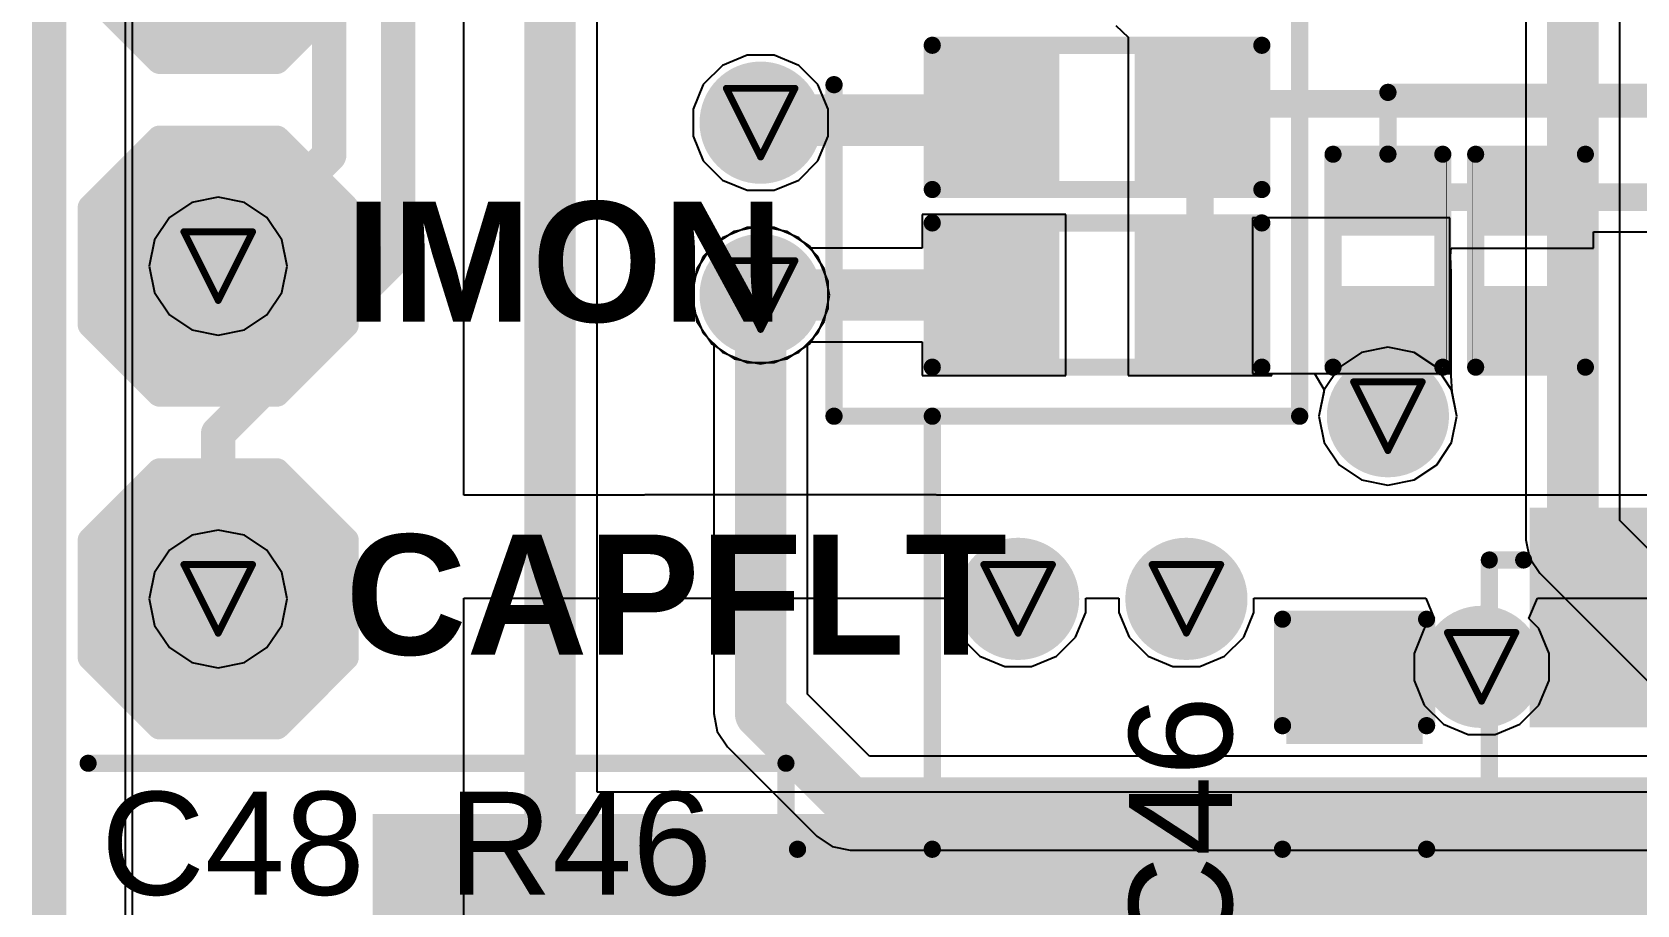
# Model space of a CAD drawing. Header units: inches. Extents: x 0 to 423, y -3 to 110.
# Drawn here: x -0.11 to 11.77, y 66.11 to 72.56 of the extents above; entities that cross this region are included whole.
import ezdxf

# ---------------------------------------------------------------- set-up
doc = ezdxf.new("R2010")
doc.units = ezdxf.units.IN
for name, color, linetype in [('Board Outline', 56, 'Continuous'), ('Bottom Layer', 5, 'Continuous'), ('Bottom Solder', 6, 'Continuous'), ('Drill Drawing', 1, 'Continuous'), ('Mechanical 1', 6, 'Continuous'), ('Mid Layer', 16, 'Continuous'), ('Mid Layer 2', 76, 'Continuous'), ('Top Layer', 1, 'Continuous'), ('Top Overlay', 2, 'Continuous'), ('Top Paste', 8, 'Continuous'), ('Top Solder', 216, 'Continuous'), ('Via Holes', 16, 'Continuous')]:
    doc.layers.add(name, color=color, linetype=linetype)
doc.styles.add('Arial', font='', dxfattribs={"height": 0.2})
doc.styles.add('Arial_Bold', font='', dxfattribs={"height": 0.2})
doc.styles.get('Arial').set_extended_font_data('Arial')
doc.styles.get('Arial_Bold').set_extended_font_data('Arial', bold=True)

# ---------------------------------------------------------------- blocks, each defined once
blk = doc.blocks.new('C____A_5')
at = {"layer": 'Top Layer'}
for points in [[(-1.91, 0.565), (-0.49, 0.565), (-0.49, -0.565), (-1.91, -0.565)], [(0.49, 0.565), (1.91, 0.565), (1.91, -0.565), (0.49, -0.565)]]:
    blk.add_hatch(color=1, dxfattribs=at).paths.add_polyline_path(points)
at = {"layer": 'Top Paste'}
for points in [[(-1.91, 0.565), (-0.49, 0.565), (-0.49, -0.565), (-1.91, -0.565)], [(0.49, 0.565), (1.91, 0.565), (1.91, -0.565), (0.49, -0.565)]]:
    blk.add_hatch(color=8, dxfattribs=at).paths.add_polyline_path(points)
at = {"layer": 'Top Solder'}
for points in [[(-2.012, 0.667), (-0.388, 0.667), (-0.388, -0.667), (-2.012, -0.667)], [(0.388, 0.667), (2.012, 0.667), (2.012, -0.667), (0.388, -0.667)]]:
    blk.add_hatch(color=216, dxfattribs=at).paths.add_polyline_path(points)
at = {"layer": 'Top Overlay'}
for points, const_width in [([(-1.626, 0.965), (1.626, 0.965)], 0.127), ([(-1.626, 0.965), (-1.626, 0.762)], 0.127), ([(1.626, 0.965), (1.626, 0.711)], 0.127), ([(-2.419, 0.325), (-2.419, -0.275)], 0.2), ([(-2.719, 0.025), (-2.119, 0.025)], 0.2), ([(-1.626, -0.762), (-1.626, -0.965)], 0.127), ([(1.626, -0.711), (1.626, -0.965)], 0.127), ([(-1.626, -0.965), (1.626, -0.965)], 0.127)]:
    blk.add_lwpolyline(points, dxfattribs=dict(at, const_width=const_width))
for points, const_width in [([(-1.657, 0.965, 1), (-1.594, 0.965, 1)], 0.0635), ([(-1.657, 0.965, 1), (-1.594, 0.965, 1)], 0.0635), ([(1.594, 0.965, 1), (1.657, 0.965, 1)], 0.0635), ([(1.594, 0.965, 1), (1.657, 0.965, 1)], 0.0635), ([(-1.657, 0.762, 1), (-1.594, 0.762, 1)], 0.0635), ([(1.594, 0.711, 1), (1.657, 0.711, 1)], 0.0635), ([(-2.469, 0.325, 1), (-2.369, 0.325, 1)], 0.1), ([(-2.769, 0.025, 1), (-2.669, 0.025, 1)], 0.1), ([(-2.169, 0.025, 1), (-2.069, 0.025, 1)], 0.1), ([(-2.469, -0.275, 1), (-2.369, -0.275, 1)], 0.1), ([(-1.657, -0.762, 1), (-1.594, -0.762, 1)], 0.0635), ([(1.594, -0.711, 1), (1.657, -0.711, 1)], 0.0635), ([(-1.657, -0.965, 1), (-1.594, -0.965, 1)], 0.0635), ([(-1.657, -0.965, 1), (-1.594, -0.965, 1)], 0.0635), ([(1.594, -0.965, 1), (1.657, -0.965, 1)], 0.0635), ([(1.594, -0.965, 1), (1.657, -0.965, 1)], 0.0635)]:
    blk.add_lwpolyline(points, format="xyb", close=True, dxfattribs=dict(at, const_width=const_width))
blk = doc.blocks.new('C___0603_6')
at = {"layer": 'Top Layer'}
for points in [[(-0.381, 0.445), (-0.381, -0.445), (-1.143, -0.445), (-1.143, 0.445)], [(1.143, 0.445), (1.143, -0.445), (0.381, -0.445), (0.381, 0.445)]]:
    blk.add_hatch(color=1, dxfattribs=at).paths.add_polyline_path(points)
at = {"layer": 'Top Paste'}
for points in [[(-0.381, 0.445), (-0.381, -0.445), (-1.143, -0.445), (-1.143, 0.445)], [(1.143, 0.445), (1.143, -0.445), (0.381, -0.445), (0.381, 0.445)]]:
    blk.add_hatch(color=8, dxfattribs=at).paths.add_polyline_path(points)
at = {"layer": 'Top Solder'}
for points in [[(-0.321, 0.504), (-0.321, -0.504), (-1.203, -0.504), (-1.203, 0.504)], [(1.203, 0.504), (1.203, -0.504), (0.321, -0.504), (0.321, 0.504)]]:
    blk.add_hatch(color=216, dxfattribs=at).paths.add_polyline_path(points)
at = {"layer": 'Top Overlay', "const_width": 0.127}
for points in [[(-1.245, -0.533), (-1.245, 0.533)], [(-0.457, 0.533), (-1.245, 0.533)], [(1.245, 0.533), (0.457, 0.533)], [(1.245, -0.533), (1.245, 0.533)], [(-0.457, -0.533), (-1.245, -0.533)], [(1.245, -0.533), (0.457, -0.533)]]:
    blk.add_lwpolyline(points, dxfattribs=at)
at = {"layer": 'Top Overlay', "const_width": 0.0635}
for points in [[(-1.276, 0.533, 1), (-1.213, 0.533, 1)], [(-1.276, 0.533, 1), (-1.213, 0.533, 1)], [(-0.489, 0.533, 1), (-0.425, 0.533, 1)], [(0.425, 0.533, 1), (0.489, 0.533, 1)], [(1.213, 0.533, 1), (1.276, 0.533, 1)], [(1.213, 0.533, 1), (1.276, 0.533, 1)], [(-1.276, -0.533, 1), (-1.213, -0.533, 1)], [(-1.276, -0.533, 1), (-1.213, -0.533, 1)], [(-0.489, -0.533, 1), (-0.425, -0.533, 1)], [(0.425, -0.533, 1), (0.489, -0.533, 1)], [(1.213, -0.533, 1), (1.276, -0.533, 1)], [(1.213, -0.533, 1), (1.276, -0.533, 1)]]:
    blk.add_lwpolyline(points, format="xyb", close=True, dxfattribs=at)
blk = doc.blocks.new('R___0603_17')
at = {"layer": 'Top Layer'}
for points in [[(-0.381, 0.4445), (-0.381, -0.4445), (-1.143, -0.4445), (-1.143, 0.4445)], [(1.143, 0.4445), (1.143, -0.4445), (0.381, -0.4445), (0.381, 0.4445)]]:
    blk.add_hatch(color=1, dxfattribs=at).paths.add_polyline_path(points)
at = {"layer": 'Top Paste'}
for points in [[(-0.381, 0.4445), (-0.381, -0.4445), (-1.143, -0.4445), (-1.143, 0.4445)], [(1.143, 0.4445), (1.143, -0.4445), (0.381, -0.4445), (0.381, 0.4445)]]:
    blk.add_hatch(color=8, dxfattribs=at).paths.add_polyline_path(points)
at = {"layer": 'Top Solder'}
for points in [[(-0.2794, 0.5461), (-0.2794, -0.5461), (-1.2446, -0.5461), (-1.2446, 0.5461)], [(1.2446, 0.5461), (1.2446, -0.5461), (0.2794, -0.5461), (0.2794, 0.5461)]]:
    blk.add_hatch(color=216, dxfattribs=at).paths.add_polyline_path(points)
at = {"layer": 'Top Overlay', "const_width": 0.127}
for points in [[(-1.2192, 0.5334), (-1.2192, -0.5334)], [(1.2192, 0.5334), (-1.2192, 0.5334)], [(1.2192, 0.5334), (1.2192, -0.5334)], [(1.2192, -0.5334), (-1.2192, -0.5334)]]:
    blk.add_lwpolyline(points, dxfattribs=at)
at = {"layer": 'Top Overlay', "const_width": 0.0635}
for points in [[(-1.25095, 0.5334, 1), (-1.18745, 0.5334, 1)], [(-1.25095, 0.5334, 1), (-1.18745, 0.5334, 1)], [(1.18745, 0.5334, 1), (1.25095, 0.5334, 1)], [(1.18745, 0.5334, 1), (1.25095, 0.5334, 1)], [(-1.25095, -0.5334, 1), (-1.18745, -0.5334, 1)], [(-1.25095, -0.5334, 1), (-1.18745, -0.5334, 1)], [(1.18745, -0.5334, 1), (1.25095, -0.5334, 1)], [(1.18745, -0.5334, 1), (1.25095, -0.5334, 1)]]:
    blk.add_lwpolyline(points, format="xyb", close=True, dxfattribs=at)
blk = doc.blocks.new('T__________20')
at = {"layer": 'Top Layer'}
blk.add_hatch(color=1, dxfattribs=at).paths.add_polyline_path([(0.381, 0.762), (-0.381, 0.762), (-0.762, 0.381), (-0.762, -0.381), (-0.381, -0.762), (0.381, -0.762), (0.762, -0.381), (0.762, 0.381)])
at = {"layer": 'Top Paste'}
blk.add_hatch(color=8, dxfattribs=at).paths.add_polyline_path([(0.381, 0.762), (-0.381, 0.762), (-0.762, 0.381), (-0.762, -0.381), (-0.381, -0.762), (0.381, -0.762), (0.762, -0.381), (0.762, 0.381)])
at = {"layer": 'Top Solder'}
blk.add_hatch(color=216, dxfattribs=at).paths.add_polyline_path([(0.432, 0.864), (-0.432, 0.864), (-0.864, 0.432), (-0.864, -0.432), (-0.432, -0.864), (0.432, -0.864), (0.864, -0.432), (0.864, 0.432)])
at = {"layer": 'Top Overlay', "const_width": 0.2}
for points in [[(-0.94, 0.432), (-0.432, 0.94)], [(-0.432, 0.94), (0.432, 0.94)], [(0.432, 0.94), (0.94, 0.432)], [(-0.94, -0.432), (-0.94, 0.432)], [(0.94, -0.432), (0.94, 0.432)], [(-0.94, -0.432), (-0.432, -0.94)], [(0.432, -0.94), (0.94, -0.432)], [(-0.432, -0.94), (0.432, -0.94)]]:
    blk.add_lwpolyline(points, dxfattribs=at)
at = {"layer": 'Top Overlay', "const_width": 0.1}
for points in [[(-0.482, 0.94, 1), (-0.382, 0.94, 1)], [(-0.482, 0.94, 1), (-0.382, 0.94, 1)], [(0.382, 0.94, 1), (0.482, 0.94, 1)], [(0.382, 0.94, 1), (0.482, 0.94, 1)], [(-0.99, 0.432, 1), (-0.89, 0.432, 1)], [(-0.99, 0.432, 1), (-0.89, 0.432, 1)], [(0.89, 0.432, 1), (0.99, 0.432, 1)], [(0.89, 0.432, 1), (0.99, 0.432, 1)], [(-0.99, -0.432, 1), (-0.89, -0.432, 1)], [(-0.99, -0.432, 1), (-0.89, -0.432, 1)], [(0.89, -0.432, 1), (0.99, -0.432, 1)], [(0.89, -0.432, 1), (0.99, -0.432, 1)], [(-0.482, -0.94, 1), (-0.382, -0.94, 1)], [(-0.482, -0.94, 1), (-0.382, -0.94, 1)], [(0.382, -0.94, 1), (0.482, -0.94, 1)], [(0.382, -0.94, 1), (0.482, -0.94, 1)]]:
    blk.add_lwpolyline(points, format="xyb", close=True, dxfattribs=at)
blk = doc.blocks.new('T__________21')
at = {"layer": 'Top Layer'}
blk.add_hatch(color=1, dxfattribs=at).paths.add_polyline_path([(0.381, 0.762), (-0.381, 0.762), (-0.762, 0.381), (-0.762, -0.381), (-0.381, -0.762), (0.381, -0.762), (0.762, -0.381), (0.762, 0.381)])
at = {"layer": 'Top Paste'}
blk.add_hatch(color=8, dxfattribs=at).paths.add_polyline_path([(0.381, 0.762), (-0.381, 0.762), (-0.762, 0.381), (-0.762, -0.381), (-0.381, -0.762), (0.381, -0.762), (0.762, -0.381), (0.762, 0.381)])
at = {"layer": 'Top Solder'}
blk.add_hatch(color=216, dxfattribs=at).paths.add_polyline_path([(0.432, 0.864), (-0.432, 0.864), (-0.864, 0.432), (-0.864, -0.432), (-0.432, -0.864), (0.432, -0.864), (0.864, -0.432), (0.864, 0.432)])
at = {"layer": 'Top Overlay', "const_width": 0.2}
for points in [[(-0.94, 0.432), (-0.432, 0.94)], [(-0.432, 0.94), (0.432, 0.94)], [(0.432, 0.94), (0.94, 0.432)], [(-0.94, -0.432), (-0.94, 0.432)], [(0.94, -0.432), (0.94, 0.432)], [(-0.94, -0.432), (-0.432, -0.94)], [(0.432, -0.94), (0.94, -0.432)], [(-0.432, -0.94), (0.432, -0.94)]]:
    blk.add_lwpolyline(points, dxfattribs=at)
at = {"layer": 'Top Overlay', "const_width": 0.1}
for points in [[(-0.482, 0.94, 1), (-0.382, 0.94, 1)], [(-0.482, 0.94, 1), (-0.382, 0.94, 1)], [(0.382, 0.94, 1), (0.482, 0.94, 1)], [(0.382, 0.94, 1), (0.482, 0.94, 1)], [(-0.99, 0.432, 1), (-0.89, 0.432, 1)], [(-0.99, 0.432, 1), (-0.89, 0.432, 1)], [(0.89, 0.432, 1), (0.99, 0.432, 1)], [(0.89, 0.432, 1), (0.99, 0.432, 1)], [(-0.99, -0.432, 1), (-0.89, -0.432, 1)], [(-0.99, -0.432, 1), (-0.89, -0.432, 1)], [(0.89, -0.432, 1), (0.99, -0.432, 1)], [(0.89, -0.432, 1), (0.99, -0.432, 1)], [(-0.482, -0.94, 1), (-0.382, -0.94, 1)], [(-0.482, -0.94, 1), (-0.382, -0.94, 1)], [(0.382, -0.94, 1), (0.482, -0.94, 1)], [(0.382, -0.94, 1), (0.482, -0.94, 1)]]:
    blk.add_lwpolyline(points, format="xyb", close=True, dxfattribs=at)
blk = doc.blocks.new('T__________23')
at = {"layer": 'Top Layer'}
blk.add_hatch(color=1, dxfattribs=at).paths.add_polyline_path([(0.381, 0.762), (-0.381, 0.762), (-0.762, 0.381), (-0.762, -0.381), (-0.381, -0.762), (0.381, -0.762), (0.762, -0.381), (0.762, 0.381)])
at = {"layer": 'Top Paste'}
blk.add_hatch(color=8, dxfattribs=at).paths.add_polyline_path([(0.381, 0.762), (-0.381, 0.762), (-0.762, 0.381), (-0.762, -0.381), (-0.381, -0.762), (0.381, -0.762), (0.762, -0.381), (0.762, 0.381)])
at = {"layer": 'Top Solder'}
blk.add_hatch(color=216, dxfattribs=at).paths.add_polyline_path([(0.432, 0.864), (-0.432, 0.864), (-0.864, 0.432), (-0.864, -0.432), (-0.432, -0.864), (0.432, -0.864), (0.864, -0.432), (0.864, 0.432)])
at = {"layer": 'Top Overlay', "const_width": 0.2}
for points in [[(-0.432, 0.94), (-0.94, 0.432)], [(-0.432, 0.94), (0.432, 0.94)], [(0.432, 0.94), (0.94, 0.432)], [(-0.94, 0.432), (-0.94, -0.432)], [(0.94, 0.432), (0.94, -0.432)], [(-0.94, -0.432), (-0.432, -0.94)], [(0.94, -0.432), (0.432, -0.94)], [(-0.432, -0.94), (0.432, -0.94)]]:
    blk.add_lwpolyline(points, dxfattribs=at)
at = {"layer": 'Top Overlay', "const_width": 0.1}
for points in [[(-0.482, 0.94, 1), (-0.382, 0.94, 1)], [(-0.482, 0.94, 1), (-0.382, 0.94, 1)], [(0.382, 0.94, 1), (0.482, 0.94, 1)], [(0.382, 0.94, 1), (0.482, 0.94, 1)], [(-0.99, 0.432, 1), (-0.89, 0.432, 1)], [(-0.99, 0.432, 1), (-0.89, 0.432, 1)], [(0.89, 0.432, 1), (0.99, 0.432, 1)], [(0.89, 0.432, 1), (0.99, 0.432, 1)], [(-0.99, -0.432, 1), (-0.89, -0.432, 1)], [(-0.99, -0.432, 1), (-0.89, -0.432, 1)], [(0.89, -0.432, 1), (0.99, -0.432, 1)], [(0.89, -0.432, 1), (0.99, -0.432, 1)], [(-0.482, -0.94, 1), (-0.382, -0.94, 1)], [(-0.482, -0.94, 1), (-0.382, -0.94, 1)], [(0.382, -0.94, 1), (0.482, -0.94, 1)], [(0.382, -0.94, 1), (0.482, -0.94, 1)]]:
    blk.add_lwpolyline(points, format="xyb", close=True, dxfattribs=at)
blk = doc.blocks.new('R___0402_25')
at = {"layer": 'Top Layer'}
for points in [[(-0.699, -0.318), (-0.699, 0.317), (-0.241, 0.317), (-0.241, -0.318)], [(0.241, -0.318), (0.241, 0.317), (0.699, 0.317), (0.699, -0.318)]]:
    blk.add_hatch(color=1, dxfattribs=at).paths.add_polyline_path(points)
at = {"layer": 'Top Paste'}
for points in [[(-0.699, -0.318), (-0.699, 0.317), (-0.241, 0.317), (-0.241, -0.318)], [(0.241, -0.318), (0.241, 0.317), (0.699, 0.317), (0.699, -0.318)]]:
    blk.add_hatch(color=8, dxfattribs=at).paths.add_polyline_path(points)
at = {"layer": 'Top Solder'}
for points in [[(-0.754, -0.373), (-0.754, 0.373), (-0.186, 0.373), (-0.186, -0.373)], [(0.186, -0.373), (0.186, 0.373), (0.754, 0.373), (0.754, -0.373)]]:
    blk.add_hatch(color=216, dxfattribs=at).paths.add_polyline_path(points)
at = {"layer": 'Top Overlay'}
for points, const_width in [([(-0.787, -0.406), (-0.787, 0.406)], 0.127), ([(0.787, 0.406), (-0.787, 0.406)], 0.127), ([(0.787, -0.406), (0.787, 0.406)], 0.127), ([(0.787, -0.406), (-0.787, -0.406)], 0.127), ([(0.813, -0.432), (-0.813, -0.432)], 0.00323)]:
    blk.add_lwpolyline(points, dxfattribs=dict(at, const_width=const_width))
for points, const_width in [([(-0.819, 0.406, 1), (-0.756, 0.406, 1)], 0.0635), ([(-0.819, 0.406, 1), (-0.756, 0.406, 1)], 0.0635), ([(0.756, 0.406, 1), (0.819, 0.406, 1)], 0.0635), ([(0.756, 0.406, 1), (0.819, 0.406, 1)], 0.0635), ([(-0.819, -0.406, 1), (-0.756, -0.406, 1)], 0.0635), ([(-0.819, -0.406, 1), (-0.756, -0.406, 1)], 0.0635), ([(0.756, -0.406, 1), (0.819, -0.406, 1)], 0.0635), ([(0.756, -0.406, 1), (0.819, -0.406, 1)], 0.0635), ([(-0.814, -0.432, 1), (-0.812, -0.432, 1)], 0.00161), ([(0.812, -0.432, 1), (0.814, -0.432, 1)], 0.00161)]:
    blk.add_lwpolyline(points, format="xyb", close=True, dxfattribs=dict(at, const_width=const_width))
blk = doc.blocks.new('R___0402_27')
at = {"layer": 'Top Layer'}
for points in [[(-0.699, -0.318), (-0.699, 0.318), (-0.241, 0.318), (-0.241, -0.318)], [(0.241, -0.318), (0.241, 0.318), (0.699, 0.318), (0.699, -0.318)]]:
    blk.add_hatch(color=1, dxfattribs=at).paths.add_polyline_path(points)
at = {"layer": 'Top Paste'}
for points in [[(-0.699, -0.318), (-0.699, 0.318), (-0.241, 0.318), (-0.241, -0.318)], [(0.241, -0.318), (0.241, 0.318), (0.699, 0.318), (0.699, -0.318)]]:
    blk.add_hatch(color=8, dxfattribs=at).paths.add_polyline_path(points)
at = {"layer": 'Top Solder'}
for points in [[(-0.754, -0.373), (-0.754, 0.373), (-0.186, 0.373), (-0.186, -0.373)], [(0.186, -0.373), (0.186, 0.373), (0.754, 0.373), (0.754, -0.373)]]:
    blk.add_hatch(color=216, dxfattribs=at).paths.add_polyline_path(points)
at = {"layer": 'Top Overlay'}
for points, const_width in [([(-0.787, 0.406), (-0.787, -0.406)], 0.127), ([(-0.787, 0.406), (0.787, 0.406)], 0.127), ([(0.787, 0.406), (0.787, -0.406)], 0.127), ([(-0.787, -0.406), (0.787, -0.406)], 0.127), ([(-0.813, -0.432), (0.813, -0.432)], 0.00323)]:
    blk.add_lwpolyline(points, dxfattribs=dict(at, const_width=const_width))
for points, const_width in [([(-0.819, 0.406, 1), (-0.756, 0.406, 1)], 0.0635), ([(-0.819, 0.406, 1), (-0.756, 0.406, 1)], 0.0635), ([(0.756, 0.406, 1), (0.819, 0.406, 1)], 0.0635), ([(0.756, 0.406, 1), (0.819, 0.406, 1)], 0.0635), ([(-0.819, -0.406, 1), (-0.756, -0.406, 1)], 0.0635), ([(-0.819, -0.406, 1), (-0.756, -0.406, 1)], 0.0635), ([(0.756, -0.406, 1), (0.819, -0.406, 1)], 0.0635), ([(0.756, -0.406, 1), (0.819, -0.406, 1)], 0.0635), ([(-0.814, -0.432, 1), (-0.812, -0.432, 1)], 0.00161), ([(0.812, -0.432, 1), (0.814, -0.432, 1)], 0.00161)]:
    blk.add_lwpolyline(points, format="xyb", close=True, dxfattribs=dict(at, const_width=const_width))
blk = doc.blocks.new('R___0603_36')
at = {"layer": 'Top Layer'}
for points in [[(-0.381, 0.4445), (-0.381, -0.4445), (-1.143, -0.4445), (-1.143, 0.4445)], [(1.143, 0.4445), (1.143, -0.4445), (0.381, -0.4445), (0.381, 0.4445)]]:
    blk.add_hatch(color=1, dxfattribs=at).paths.add_polyline_path(points)
at = {"layer": 'Top Paste'}
for points in [[(-0.381, 0.4445), (-0.381, -0.4445), (-1.143, -0.4445), (-1.143, 0.4445)], [(1.143, 0.4445), (1.143, -0.4445), (0.381, -0.4445), (0.381, 0.4445)]]:
    blk.add_hatch(color=8, dxfattribs=at).paths.add_polyline_path(points)
at = {"layer": 'Top Solder'}
for points in [[(-0.2794, 0.5461), (-0.2794, -0.5461), (-1.2446, -0.5461), (-1.2446, 0.5461)], [(1.2446, 0.5461), (1.2446, -0.5461), (0.2794, -0.5461), (0.2794, 0.5461)]]:
    blk.add_hatch(color=216, dxfattribs=at).paths.add_polyline_path(points)
at = {"layer": 'Top Overlay', "const_width": 0.127}
for points in [[(-1.2192, -0.5334), (-1.2192, 0.5334)], [(-1.2192, 0.5334), (1.2192, 0.5334)], [(1.2192, -0.5334), (1.2192, 0.5334)], [(-1.2192, -0.5334), (1.2192, -0.5334)]]:
    blk.add_lwpolyline(points, dxfattribs=at)
at = {"layer": 'Top Overlay', "const_width": 0.0635}
for points in [[(-1.25095, 0.5334, 1), (-1.18745, 0.5334, 1)], [(-1.25095, 0.5334, 1), (-1.18745, 0.5334, 1)], [(1.18745, 0.5334, 1), (1.25095, 0.5334, 1)], [(1.18745, 0.5334, 1), (1.25095, 0.5334, 1)], [(-1.25095, -0.5334, 1), (-1.18745, -0.5334, 1)], [(-1.25095, -0.5334, 1), (-1.18745, -0.5334, 1)], [(1.18745, -0.5334, 1), (1.25095, -0.5334, 1)], [(1.18745, -0.5334, 1), (1.25095, -0.5334, 1)]]:
    blk.add_lwpolyline(points, format="xyb", close=True, dxfattribs=at)

msp = doc.modelspace()

# ---------------------------------------------------------------- hatches: boundary and pattern name
at = {"layer": 'Bottom Layer'}
h = msp.add_hatch(color=5, dxfattribs=at)
edge = h.paths.add_edge_path()
edge.add_arc((5.283, 71.894), 0.35, 0, 360)
h = msp.add_hatch(color=5, dxfattribs=at)
edge = h.paths.add_edge_path()
edge.add_arc((1.27, 70.833), 0.35, 0, 360)
h = msp.add_hatch(color=5, dxfattribs=at)
edge = h.paths.add_edge_path()
edge.add_arc((5.283, 70.619), 0.35, 0, 360)
h = msp.add_hatch(color=5, dxfattribs=at)
edge = h.paths.add_edge_path()
edge.add_arc((9.924, 69.723), 0.35, 0, 360)
h = msp.add_hatch(color=5, dxfattribs=at)
edge = h.paths.add_edge_path()
edge.add_arc((1.27, 68.372), 0.35, 0, 360)
h = msp.add_hatch(color=5, dxfattribs=at)
edge = h.paths.add_edge_path()
edge.add_arc((7.188, 68.372), 0.35, 0, 360)
h = msp.add_hatch(color=5, dxfattribs=at)
edge = h.paths.add_edge_path()
edge.add_arc((8.433, 68.372), 0.35, 0, 360)
h = msp.add_hatch(color=5, dxfattribs=at)
edge = h.paths.add_edge_path()
edge.add_arc((10.617, 67.869), 0.35, 0, 360)
at = {"layer": 'Bottom Solder'}
h = msp.add_hatch(color=6, dxfattribs=at)
edge = h.paths.add_edge_path()
edge.add_arc((5.283, 71.894), 0.452, 0, 360)
h = msp.add_hatch(color=6, dxfattribs=at)
edge = h.paths.add_edge_path()
edge.add_arc((1.27, 70.833), 0.452, 0, 360)
h = msp.add_hatch(color=6, dxfattribs=at)
edge = h.paths.add_edge_path()
edge.add_arc((5.283, 70.619), 0.452, 0, 360)
h = msp.add_hatch(color=6, dxfattribs=at)
edge = h.paths.add_edge_path()
edge.add_arc((9.924, 69.723), 0.452, 0, 360)
h = msp.add_hatch(color=6, dxfattribs=at)
edge = h.paths.add_edge_path()
edge.add_arc((1.27, 68.372), 0.452, 0, 360)
h = msp.add_hatch(color=6, dxfattribs=at)
edge = h.paths.add_edge_path()
edge.add_arc((7.188, 68.372), 0.452, 0, 360)
h = msp.add_hatch(color=6, dxfattribs=at)
edge = h.paths.add_edge_path()
edge.add_arc((8.433, 68.372), 0.452, 0, 360)
h = msp.add_hatch(color=6, dxfattribs=at)
edge = h.paths.add_edge_path()
edge.add_arc((10.617, 67.869), 0.452, 0, 360)
at = {"layer": 'Mid Layer'}
h = msp.add_hatch(color=16, dxfattribs=at)
edge = h.paths.add_edge_path()
edge.add_arc((5.283, 71.894), 0.35, 0, 360)
h = msp.add_hatch(color=16, dxfattribs=at)
edge = h.paths.add_edge_path()
edge.add_arc((1.27, 70.833), 0.35, 0, 360)
h = msp.add_hatch(color=16, dxfattribs=at)
edge = h.paths.add_edge_path()
edge.add_arc((5.283, 70.619), 0.35, 0, 360)
h = msp.add_hatch(color=16, dxfattribs=at)
edge = h.paths.add_edge_path()
edge.add_arc((9.924, 69.723), 0.35, 0, 360)
h = msp.add_hatch(color=16, dxfattribs=at)
edge = h.paths.add_edge_path()
edge.add_arc((1.27, 68.372), 0.35, 0, 360)
h = msp.add_hatch(color=16, dxfattribs=at)
edge = h.paths.add_edge_path()
edge.add_arc((7.188, 68.372), 0.35, 0, 360)
h = msp.add_hatch(color=16, dxfattribs=at)
edge = h.paths.add_edge_path()
edge.add_arc((8.433, 68.372), 0.35, 0, 360)
h = msp.add_hatch(color=16, dxfattribs=at)
edge = h.paths.add_edge_path()
edge.add_arc((10.617, 67.869), 0.35, 0, 360)
at = {"layer": 'Mid Layer 2'}
h = msp.add_hatch(color=76, dxfattribs=at)
edge = h.paths.add_edge_path()
edge.add_arc((5.283, 71.894), 0.35, 0, 360)
h = msp.add_hatch(color=76, dxfattribs=at)
edge = h.paths.add_edge_path()
edge.add_arc((1.27, 70.833), 0.35, 0, 360)
h = msp.add_hatch(color=76, dxfattribs=at)
edge = h.paths.add_edge_path()
edge.add_arc((5.283, 70.619), 0.35, 0, 360)
h = msp.add_hatch(color=76, dxfattribs=at)
edge = h.paths.add_edge_path()
edge.add_arc((9.924, 69.723), 0.35, 0, 360)
h = msp.add_hatch(color=76, dxfattribs=at)
edge = h.paths.add_edge_path()
edge.add_arc((1.27, 68.372), 0.35, 0, 360)
h = msp.add_hatch(color=76, dxfattribs=at)
edge = h.paths.add_edge_path()
edge.add_arc((7.188, 68.372), 0.35, 0, 360)
h = msp.add_hatch(color=76, dxfattribs=at)
edge = h.paths.add_edge_path()
edge.add_arc((8.433, 68.372), 0.35, 0, 360)
h = msp.add_hatch(color=76, dxfattribs=at)
edge = h.paths.add_edge_path()
edge.add_arc((10.617, 67.869), 0.35, 0, 360)
at = {"layer": 'Top Layer'}
h = msp.add_hatch(color=1, dxfattribs=at)
edge = h.paths.add_edge_path()
edge.add_arc((5.283, 71.894), 0.35, 0, 360)
h = msp.add_hatch(color=1, dxfattribs=at)
edge = h.paths.add_edge_path()
edge.add_arc((1.27, 70.833), 0.35, 0, 360)
h = msp.add_hatch(color=1, dxfattribs=at)
edge = h.paths.add_edge_path()
edge.add_arc((5.283, 70.619), 0.35, 0, 360)
h = msp.add_hatch(color=1, dxfattribs=at)
edge = h.paths.add_edge_path()
edge.add_arc((9.924, 69.723), 0.35, 0, 360)
h = msp.add_hatch(color=1, dxfattribs=at)
edge = h.paths.add_edge_path()
edge.add_arc((1.27, 68.372), 0.35, 0, 360)
h = msp.add_hatch(color=1, dxfattribs=at)
edge = h.paths.add_edge_path()
edge.add_arc((7.188, 68.372), 0.35, 0, 360)
h = msp.add_hatch(color=1, dxfattribs=at)
edge = h.paths.add_edge_path()
edge.add_arc((8.433, 68.372), 0.35, 0, 360)
h = msp.add_hatch(color=1, dxfattribs=at)
edge = h.paths.add_edge_path()
edge.add_arc((10.617, 67.869), 0.35, 0, 360)
for points in [[(2.413, 59.776), (6.858, 59.776), (6.858, 66.78), (2.413, 66.78)], [(2.413, 63.006), (19.812, 63.006), (19.812, 66.78), (2.413, 66.78)]]:
    msp.add_hatch(color=1, dxfattribs=at).paths.add_polyline_path(points)
at = {"layer": 'Top Solder'}
h = msp.add_hatch(color=216, dxfattribs=at)
edge = h.paths.add_edge_path()
edge.add_arc((5.283, 71.894), 0.452, 0, 360)
h = msp.add_hatch(color=216, dxfattribs=at)
edge = h.paths.add_edge_path()
edge.add_arc((1.27, 70.833), 0.452, 0, 360)
h = msp.add_hatch(color=216, dxfattribs=at)
edge = h.paths.add_edge_path()
edge.add_arc((5.283, 70.619), 0.452, 0, 360)
h = msp.add_hatch(color=216, dxfattribs=at)
edge = h.paths.add_edge_path()
edge.add_arc((9.924, 69.723), 0.452, 0, 360)
h = msp.add_hatch(color=216, dxfattribs=at)
edge = h.paths.add_edge_path()
edge.add_arc((1.27, 68.372), 0.452, 0, 360)
h = msp.add_hatch(color=216, dxfattribs=at)
edge = h.paths.add_edge_path()
edge.add_arc((7.188, 68.372), 0.452, 0, 360)
h = msp.add_hatch(color=216, dxfattribs=at)
edge = h.paths.add_edge_path()
edge.add_arc((8.433, 68.372), 0.452, 0, 360)
h = msp.add_hatch(color=216, dxfattribs=at)
edge = h.paths.add_edge_path()
edge.add_arc((10.617, 67.869), 0.452, 0, 360)
at = {"layer": 'Via Holes'}
h = msp.add_hatch(color=7, dxfattribs=at)
edge = h.paths.add_edge_path()
edge.add_arc((5.283, 71.894), 0.25, 0, 360)
h = msp.add_hatch(color=7, dxfattribs=at)
edge = h.paths.add_edge_path()
edge.add_arc((1.27, 70.833), 0.25, 0, 360)
h = msp.add_hatch(color=7, dxfattribs=at)
edge = h.paths.add_edge_path()
edge.add_arc((5.283, 70.619), 0.25, 0, 360)
h = msp.add_hatch(color=7, dxfattribs=at)
edge = h.paths.add_edge_path()
edge.add_arc((9.924, 69.723), 0.25, 0, 360)
h = msp.add_hatch(color=7, dxfattribs=at)
edge = h.paths.add_edge_path()
edge.add_arc((1.27, 68.372), 0.25, 0, 360)
h = msp.add_hatch(color=7, dxfattribs=at)
edge = h.paths.add_edge_path()
edge.add_arc((7.188, 68.372), 0.25, 0, 360)
h = msp.add_hatch(color=7, dxfattribs=at)
edge = h.paths.add_edge_path()
edge.add_arc((8.433, 68.372), 0.25, 0, 360)
h = msp.add_hatch(color=7, dxfattribs=at)
edge = h.paths.add_edge_path()
edge.add_arc((10.617, 67.869), 0.25, 0, 360)

# ---------------------------------------------------------------- linework, layer by layer
at = {"layer": 'Board Outline', "const_width": 0.254}
msp.add_lwpolyline([(0.02, 59.42), (0.02, 79.42)], dxfattribs=at)
at = {"layer": 'Bottom Layer'}
for p, q in [((0.635, 59.792), (0.635, 79.161)), ((11.639, 68.952), (11.639, 77.449)), ((10.945, 77.305), (10.945, 68.809)), ((1.075, 71.304), (0.91, 71.193)), ((1.27, 71.343), (1.075, 71.304)), ((1.465, 71.304), (1.27, 71.343)), ((1.63, 71.193), (1.465, 71.304)), ((0.91, 71.193), (0.799, 71.028)), ((1.741, 71.028), (1.63, 71.193)), ((5.283, 71.129), (5.088, 71.09)), ((5.478, 71.09), (5.283, 71.129)), ((0.799, 71.028), (0.76, 70.833)), ((1.78, 70.833), (1.741, 71.028)), ((5.088, 71.09), (4.923, 70.98)), ((5.644, 70.98), (5.478, 71.09)), ((4.923, 70.98), (4.812, 70.814)), ((5.754, 70.814), (5.644, 70.98)), ((0.76, 70.833), (0.799, 70.638)), ((1.741, 70.638), (1.78, 70.833)), ((4.812, 70.814), (4.773, 70.619)), ((5.793, 70.619), (5.754, 70.814)), ((0.799, 70.638), (0.91, 70.472)), ((1.63, 70.472), (1.741, 70.638)), ((4.773, 70.619), (4.812, 70.424)), ((5.754, 70.424), (5.793, 70.619)), ((0.91, 70.472), (1.075, 70.362)), ((1.465, 70.362), (1.63, 70.472)), ((4.812, 70.424), (4.923, 70.259)), ((5.644, 70.259), (5.754, 70.424)), ((1.075, 70.362), (1.27, 70.323)), ((1.27, 70.323), (1.465, 70.362)), ((4.923, 70.259), (4.936, 70.25)), ((4.936, 70.25), (4.936, 67.524)), ((5.63, 70.25), (5.644, 70.259)), ((5.63, 67.667), (5.63, 70.25)), ((9.729, 70.194), (9.564, 70.083)), ((9.924, 70.233), (9.729, 70.194)), ((10.119, 70.194), (9.924, 70.233)), ((10.285, 70.083), (10.119, 70.194)), ((9.564, 70.083), (9.453, 69.918)), ((10.395, 69.918), (10.285, 70.083)), ((9.453, 69.918), (9.414, 69.723)), ((10.434, 69.723), (10.395, 69.918)), ((9.414, 69.723), (9.453, 69.528)), ((10.395, 69.528), (10.434, 69.723)), ((9.453, 69.528), (9.564, 69.363)), ((10.285, 69.363), (10.395, 69.528)), ((9.564, 69.363), (9.729, 69.252)), ((10.119, 69.252), (10.285, 69.363)), ((9.729, 69.252), (9.924, 69.213)), ((9.924, 69.213), (10.119, 69.252)), ((1.27, 68.881), (1.075, 68.842)), ((1.465, 68.842), (1.27, 68.881)), ((13.383, 67.208), (11.639, 68.952)), ((1.075, 68.842), (0.91, 68.732)), ((1.63, 68.732), (1.465, 68.842)), ((10.945, 68.809), (10.971, 68.676)), ((0.91, 68.732), (0.799, 68.567)), ((1.741, 68.567), (1.63, 68.732)), ((10.971, 68.676), (11.047, 68.563)), ((0.799, 68.567), (0.76, 68.372)), ((1.78, 68.372), (1.741, 68.567)), ((11.047, 68.563), (12.284, 67.326)), ((0.76, 68.372), (0.799, 68.176)), ((1.741, 68.176), (1.78, 68.372)), ((0.799, 68.176), (0.91, 68.011)), ((1.63, 68.011), (1.741, 68.176)), ((0.91, 68.011), (1.075, 67.901)), ((1.465, 67.901), (1.63, 68.011)), ((1.075, 67.901), (1.27, 67.862)), ((1.27, 67.862), (1.465, 67.901)), ((6.089, 67.208), (5.63, 67.667)), ((4.936, 67.524), (4.962, 67.391)), ((4.962, 67.391), (5.038, 67.278)), ((5.038, 67.278), (5.7, 66.616)), ((12.235, 67.208), (6.089, 67.208)), ((5.7, 66.616), (5.813, 66.54)), ((5.813, 66.54), (5.946, 66.514)), ((5.946, 66.514), (32.831, 66.514))]:
    msp.add_line(p, q, dxfattribs=at)
at = {"layer": 'Bottom Layer', "const_width": 0.381}
for points in [[(11.292, 68.809), (11.292, 77.449)], [(5.283, 67.524), (5.283, 70.619)], [(11.292, 68.809), (13.24, 66.861)], [(5.283, 67.524), (5.946, 66.861)], [(5.946, 66.861), (13.24, 66.861)]]:
    msp.add_lwpolyline(points, dxfattribs=at)
at = {"layer": 'Bottom Layer', "const_width": 0.191}
for points in [[(5.188, 70.619, 1), (5.378, 70.619, 1)], [(11.197, 68.809, 1), (11.387, 68.809, 1)], [(11.197, 68.809, 1), (11.387, 68.809, 1)], [(5.188, 67.524, 1), (5.378, 67.524, 1)], [(5.188, 67.524, 1), (5.378, 67.524, 1)], [(5.85, 66.861, 1), (6.041, 66.861, 1)], [(5.85, 66.861, 1), (6.041, 66.861, 1)]]:
    msp.add_lwpolyline(points, format="xyb", close=True, dxfattribs=at)
at = {"layer": 'Drill Drawing', "const_width": 0.0508}
for points in [[(5.029, 72.148), (5.537, 72.148)], [(5.029, 72.148), (5.283, 71.64)], [(5.283, 71.64), (5.537, 72.148)], [(1.016, 71.087), (1.524, 71.087)], [(1.016, 71.087), (1.27, 70.579)], [(1.27, 70.579), (1.524, 71.087)], [(5.029, 70.873), (5.537, 70.873)], [(5.029, 70.873), (5.283, 70.365)], [(5.283, 70.365), (5.537, 70.873)], [(9.67, 69.977), (10.178, 69.977)], [(9.67, 69.977), (9.924, 69.469)], [(9.924, 69.469), (10.178, 69.977)], [(1.016, 68.626), (1.524, 68.626)], [(1.016, 68.626), (1.27, 68.118)], [(1.27, 68.118), (1.524, 68.626)], [(6.934, 68.626), (7.442, 68.626)], [(6.934, 68.626), (7.188, 68.118)], [(7.188, 68.118), (7.442, 68.626)], [(8.179, 68.626), (8.687, 68.626)], [(8.179, 68.626), (8.433, 68.118)], [(8.433, 68.118), (8.687, 68.626)], [(10.363, 68.123), (10.871, 68.123)], [(10.363, 68.123), (10.617, 67.615)], [(10.617, 67.615), (10.871, 68.123)]]:
    msp.add_lwpolyline(points, dxfattribs=at)
at = {"layer": 'Drill Drawing', "const_width": 0.0254}
for points in [[(5.016, 72.148, 1), (5.042, 72.148, 1)], [(5.016, 72.148, 1), (5.042, 72.148, 1)], [(5.524, 72.148, 1), (5.55, 72.148, 1)], [(5.524, 72.148, 1), (5.55, 72.148, 1)], [(5.27, 71.64, 1), (5.296, 71.64, 1)], [(5.27, 71.64, 1), (5.296, 71.64, 1)], [(1.003, 71.087, 1), (1.029, 71.087, 1)], [(1.003, 71.087, 1), (1.029, 71.087, 1)], [(1.511, 71.087, 1), (1.537, 71.087, 1)], [(1.511, 71.087, 1), (1.537, 71.087, 1)], [(5.016, 70.873, 1), (5.042, 70.873, 1)], [(5.016, 70.873, 1), (5.042, 70.873, 1)], [(5.524, 70.873, 1), (5.55, 70.873, 1)], [(5.524, 70.873, 1), (5.55, 70.873, 1)], [(1.257, 70.579, 1), (1.283, 70.579, 1)], [(1.257, 70.579, 1), (1.283, 70.579, 1)], [(5.27, 70.365, 1), (5.296, 70.365, 1)], [(5.27, 70.365, 1), (5.296, 70.365, 1)], [(9.657, 69.977, 1), (9.683, 69.977, 1)], [(9.657, 69.977, 1), (9.683, 69.977, 1)], [(10.165, 69.977, 1), (10.191, 69.977, 1)], [(10.165, 69.977, 1), (10.191, 69.977, 1)], [(9.911, 69.469, 1), (9.937, 69.469, 1)], [(9.911, 69.469, 1), (9.937, 69.469, 1)], [(1.003, 68.626, 1), (1.029, 68.626, 1)], [(1.003, 68.626, 1), (1.029, 68.626, 1)], [(1.511, 68.626, 1), (1.537, 68.626, 1)], [(1.511, 68.626, 1), (1.537, 68.626, 1)], [(6.921, 68.626, 1), (6.947, 68.626, 1)], [(6.921, 68.626, 1), (6.947, 68.626, 1)], [(7.429, 68.626, 1), (7.455, 68.626, 1)], [(7.429, 68.626, 1), (7.455, 68.626, 1)], [(8.166, 68.626, 1), (8.191, 68.626, 1)], [(8.166, 68.626, 1), (8.191, 68.626, 1)], [(8.674, 68.626, 1), (8.7, 68.626, 1)], [(8.674, 68.626, 1), (8.7, 68.626, 1)], [(1.257, 68.118, 1), (1.283, 68.118, 1)], [(1.257, 68.118, 1), (1.283, 68.118, 1)], [(7.175, 68.118, 1), (7.201, 68.118, 1)], [(7.175, 68.118, 1), (7.201, 68.118, 1)], [(8.42, 68.118, 1), (8.445, 68.118, 1)], [(8.42, 68.118, 1), (8.445, 68.118, 1)], [(10.351, 68.123, 1), (10.376, 68.123, 1)], [(10.351, 68.123, 1), (10.376, 68.123, 1)], [(10.858, 68.123, 1), (10.884, 68.123, 1)], [(10.858, 68.123, 1), (10.884, 68.123, 1)], [(10.604, 67.615, 1), (10.63, 67.615, 1)], [(10.604, 67.615, 1), (10.63, 67.615, 1)]]:
    msp.add_lwpolyline(points, format="xyb", close=True, dxfattribs=at)
at = {"layer": 'Mechanical 1', "const_width": 0.254}
msp.add_lwpolyline([(0.02, 59.42), (0.02, 79.42)], dxfattribs=at)
at = {"layer": 'Mid Layer'}
for p, q in [((0.584, 60.02), (0.584, 78.943)), ((1.075, 71.304), (0.91, 71.193)), ((1.27, 71.343), (1.075, 71.304)), ((1.465, 71.304), (1.27, 71.343)), ((1.63, 71.193), (1.465, 71.304)), ((0.91, 71.193), (0.799, 71.028)), ((1.741, 71.028), (1.63, 71.193)), ((5.283, 71.129), (5.088, 71.09)), ((5.478, 71.09), (5.283, 71.129)), ((0.799, 71.028), (0.76, 70.833)), ((1.78, 70.833), (1.741, 71.028)), ((5.088, 71.09), (4.923, 70.98)), ((5.644, 70.98), (5.478, 71.09)), ((4.923, 70.98), (4.812, 70.814)), ((5.754, 70.814), (5.644, 70.98)), ((0.76, 70.833), (0.799, 70.638)), ((1.741, 70.638), (1.78, 70.833)), ((4.812, 70.814), (4.773, 70.619)), ((5.793, 70.619), (5.754, 70.814)), ((0.799, 70.638), (0.91, 70.472)), ((1.63, 70.472), (1.741, 70.638)), ((4.773, 70.619), (4.812, 70.424)), ((5.754, 70.424), (5.793, 70.619)), ((0.91, 70.472), (1.075, 70.362)), ((1.465, 70.362), (1.63, 70.472)), ((4.812, 70.424), (4.923, 70.259)), ((5.644, 70.259), (5.754, 70.424)), ((1.075, 70.362), (1.27, 70.323)), ((1.27, 70.323), (1.465, 70.362)), ((4.923, 70.259), (5.088, 70.148)), ((5.478, 70.148), (5.644, 70.259)), ((9.729, 70.194), (9.564, 70.083)), ((9.924, 70.233), (9.729, 70.194)), ((10.119, 70.194), (9.924, 70.233)), ((10.285, 70.083), (10.119, 70.194)), ((5.088, 70.148), (5.283, 70.11)), ((5.283, 70.11), (5.478, 70.148)), ((9.564, 70.083), (9.453, 69.918)), ((10.395, 69.918), (10.285, 70.083)), ((9.453, 69.918), (9.414, 69.723)), ((10.434, 69.723), (10.395, 69.918)), ((9.414, 69.723), (9.453, 69.528)), ((10.395, 69.528), (10.434, 69.723)), ((9.453, 69.528), (9.564, 69.363)), ((10.285, 69.363), (10.395, 69.528)), ((9.564, 69.363), (9.729, 69.252)), ((10.119, 69.252), (10.285, 69.363)), ((9.729, 69.252), (9.924, 69.213)), ((9.924, 69.213), (10.119, 69.252)), ((1.27, 68.881), (1.075, 68.842)), ((1.465, 68.842), (1.27, 68.881)), ((1.075, 68.842), (0.91, 68.732)), ((1.63, 68.732), (1.465, 68.842)), ((0.91, 68.732), (0.799, 68.567)), ((1.741, 68.567), (1.63, 68.732)), ((0.799, 68.567), (0.76, 68.372)), ((1.78, 68.372), (1.741, 68.567)), ((0.76, 68.372), (0.799, 68.176)), ((1.741, 68.176), (1.78, 68.372)), ((0.799, 68.176), (0.91, 68.011)), ((1.63, 68.011), (1.741, 68.176)), ((0.91, 68.011), (1.075, 67.901)), ((1.465, 67.901), (1.63, 68.011)), ((1.075, 67.901), (1.27, 67.862)), ((1.27, 67.862), (1.465, 67.901))]:
    msp.add_line(p, q, dxfattribs=at)
at = {"layer": 'Mid Layer 2'}
for p, q in [((3.088, 69.139), (3.088, 73.48)), ((5, 72.318), (4.859, 72.177)), ((5.184, 72.394), (5, 72.318)), ((5.383, 72.394), (5.184, 72.394)), ((5.566, 72.318), (5.383, 72.394)), ((5.707, 72.177), (5.566, 72.318)), ((4.859, 72.177), (4.783, 71.994)), ((5.783, 71.994), (5.707, 72.177)), ((4.783, 71.994), (4.783, 71.795)), ((5.783, 71.795), (5.783, 71.994)), ((4.783, 71.795), (4.859, 71.611)), ((5.707, 71.611), (5.783, 71.795)), ((4.859, 71.611), (5, 71.47)), ((5.566, 71.47), (5.707, 71.611)), ((5, 71.47), (5.184, 71.394)), ((5.184, 71.394), (5.383, 71.394)), ((5.383, 71.394), (5.566, 71.47)), ((5, 71.043), (4.859, 70.903)), ((5.184, 71.119), (5, 71.043)), ((5.383, 71.119), (5.184, 71.119)), ((5.566, 71.043), (5.383, 71.119)), ((5.707, 70.903), (5.566, 71.043)), ((4.859, 70.903), (4.783, 70.719)), ((5.783, 70.719), (5.707, 70.903)), ((4.783, 70.719), (4.783, 70.52)), ((5.783, 70.52), (5.783, 70.719)), ((4.783, 70.52), (4.859, 70.336)), ((5.707, 70.336), (5.783, 70.52)), ((4.859, 70.336), (5, 70.196)), ((5.566, 70.196), (5.707, 70.336)), ((5, 70.196), (5.184, 70.119)), ((5.383, 70.119), (5.566, 70.196)), ((5.184, 70.119), (5.383, 70.119)), ((4.423, 69.139), (3.088, 69.139)), ((4.426, 69.142), (4.423, 69.139)), ((6.582, 69.142), (4.426, 69.142)), ((6.583, 69.139), (6.582, 69.142)), ((6.582, 69.142), (6.582, 69.142)), ((22.468, 69.139), (6.583, 69.139)), ((3.088, 59.792), (3.088, 68.376)), ((3.088, 68.376), (6.688, 68.376)), ((6.688, 68.376), (6.688, 68.272)), ((6.688, 68.272), (6.764, 68.088)), ((7.612, 68.088), (7.688, 68.272)), ((7.688, 68.272), (7.688, 68.376)), ((7.688, 68.376), (7.933, 68.376)), ((7.933, 68.376), (7.933, 68.272)), ((7.933, 68.272), (8.009, 68.088)), ((8.857, 68.088), (8.933, 68.272)), ((8.933, 68.272), (8.933, 68.376)), ((8.933, 68.376), (10.205, 68.376)), ((10.205, 68.376), (10.267, 68.226)), ((10.967, 68.226), (11.03, 68.376)), ((11.03, 68.376), (23.343, 68.376)), ((10.193, 68.152), (10.117, 67.968)), ((10.267, 68.226), (10.193, 68.152)), ((11.041, 68.152), (10.967, 68.226)), ((11.117, 67.968), (11.041, 68.152)), ((6.764, 68.088), (6.905, 67.948)), ((7.471, 67.948), (7.612, 68.088)), ((8.009, 68.088), (8.15, 67.948)), ((8.716, 67.948), (8.857, 68.088)), ((6.905, 67.948), (7.089, 67.872)), ((7.288, 67.872), (7.471, 67.948)), ((8.15, 67.948), (8.333, 67.872)), ((8.532, 67.872), (8.716, 67.948)), ((10.117, 67.968), (10.117, 67.769)), ((11.117, 67.769), (11.117, 67.968)), ((7.089, 67.872), (7.288, 67.872)), ((8.333, 67.872), (8.532, 67.872)), ((10.117, 67.769), (10.193, 67.586)), ((11.041, 67.586), (11.117, 67.769)), ((10.193, 67.586), (10.334, 67.445)), ((10.9, 67.445), (11.041, 67.586)), ((10.334, 67.445), (10.518, 67.369)), ((10.717, 67.369), (10.9, 67.445)), ((10.518, 67.369), (10.717, 67.369))]:
    msp.add_line(p, q, dxfattribs=at)
at = {"layer": 'Mid Layer 2', "const_width": 0.254}
for points in [[(2.092, 71.655), (2.092, 73.858)], [(2.602, 70.928), (2.602, 73.625)], [(1.27, 70.833), (2.092, 71.655)], [(1.27, 69.597), (2.602, 70.928)], [(1.27, 68.372), (1.27, 69.597)]]:
    msp.add_lwpolyline(points, dxfattribs=at)
at = {"layer": 'Mid Layer 2', "const_width": 0.127}
for points in [[(2.028, 71.655, 1), (2.155, 71.655, 1)], [(2.028, 71.655, 1), (2.155, 71.655, 1)], [(2.538, 70.928, 1), (2.665, 70.928, 1)], [(2.538, 70.928, 1), (2.665, 70.928, 1)], [(1.206, 70.833, 1), (1.333, 70.833, 1)], [(1.206, 69.597, 1), (1.333, 69.597, 1)], [(1.206, 69.597, 1), (1.333, 69.597, 1)], [(1.206, 68.372, 1), (1.333, 68.372, 1)]]:
    msp.add_lwpolyline(points, format="xyb", close=True, dxfattribs=at)
at = {"layer": 'Top Layer'}
for p, q in [((4.073, 66.942), (4.073, 77.278)), ((7.912, 72.613), (8.003, 72.527)), ((8.003, 72.527), (8.003, 71.338)), ((8.003, 71.338), (8.003, 71.338)), ((8.003, 71.338), (8.003, 71.214)), ((5.283, 71.129), (5.088, 71.09)), ((5.478, 71.09), (5.283, 71.129)), ((7.541, 71.214), (6.479, 71.214)), ((6.479, 71.214), (6.479, 70.967)), ((7.541, 70.025), (7.541, 71.214)), ((8.003, 71.214), (8.003, 71.214)), ((8.003, 71.214), (8.003, 70.025)), ((10.381, 71.191), (8.921, 71.191)), ((8.921, 71.191), (8.921, 70.039)), ((10.381, 70.039), (10.381, 71.191)), ((5.088, 71.09), (4.923, 70.98)), ((5.644, 70.98), (5.478, 71.09)), ((11.446, 70.965), (11.446, 71.087)), ((11.446, 71.087), (12.749, 71.087)), ((4.923, 70.98), (4.812, 70.814)), ((5.653, 70.967), (5.644, 70.98)), ((6.479, 70.967), (5.653, 70.967)), ((10.387, 70.909), (10.392, 70.965)), ((10.392, 70.782), (10.387, 70.909)), ((10.392, 70.965), (10.511, 70.965)), ((10.511, 70.965), (10.511, 70.965)), ((10.511, 70.965), (11.446, 70.965)), ((4.812, 70.814), (4.773, 70.619)), ((10.392, 70.025), (10.392, 70.782)), ((10.392, 70.782), (10.392, 70.782)), ((4.773, 70.619), (4.812, 70.424)), ((4.812, 70.424), (4.923, 70.259)), ((4.923, 70.259), (5.088, 70.148)), ((5.478, 70.148), (5.644, 70.259)), ((5.644, 70.259), (5.653, 70.272)), ((5.653, 70.272), (6.479, 70.272)), ((6.479, 70.272), (6.479, 70.025)), ((5.088, 70.148), (5.283, 70.11)), ((5.283, 70.11), (5.478, 70.148)), ((6.479, 70.025), (7.541, 70.025)), ((8.003, 70.025), (9.065, 70.025)), ((8.921, 70.039), (10.381, 70.039)), ((9.065, 70.025), (9.065, 70.039)), ((9.065, 70.039), (9.381, 70.039)), ((9.381, 70.039), (9.451, 69.922)), ((10.399, 69.901), (10.392, 70.025)), ((10.392, 70.025), (10.392, 70.025)), ((10.392, 70.025), (10.392, 70.025)), ((9.45, 69.901), (9.414, 69.723)), ((9.451, 69.922), (9.45, 69.901)), ((10.434, 69.723), (10.399, 69.901)), ((9.414, 69.723), (9.453, 69.528)), ((10.395, 69.528), (10.434, 69.723)), ((9.453, 69.528), (9.564, 69.363)), ((10.285, 69.363), (10.395, 69.528)), ((9.564, 69.363), (9.729, 69.252)), ((10.119, 69.252), (10.285, 69.363)), ((9.729, 69.252), (9.924, 69.213)), ((9.924, 69.213), (10.119, 69.252)), ((18.401, 66.942), (4.073, 66.942))]:
    msp.add_line(p, q, dxfattribs=at)
for points, const_width in [([(3.725, 64.711), (3.725, 77.421)], 0.381), ([(5.283, 71.894), (5.303, 71.913)], 0.381), ([(5.303, 71.913), (6.991, 71.913)], 0.381), ([(6.991, 71.913), (7.01, 71.933)], 0.381), ([(8.534, 71.933), (8.635, 72.033)], 0.203), ([(8.635, 72.033), (12.934, 72.033)], 0.203), ([(8.534, 70.619), (8.534, 71.933)], 0.203), ([(9.924, 71.343), (10.979, 71.343)], 0.203), ([(10.979, 71.343), (12.981, 71.343)], 0.203), ([(5.283, 70.619), (7.01, 70.619)], 0.381), ([(9.924, 69.723), (9.924, 70.404)], 0.254)]:
    msp.add_lwpolyline(points, dxfattribs=dict(at, const_width=const_width))
for points, const_width in [([(5.188, 71.894, 1), (5.378, 71.894, 1)], 0.191), ([(5.207, 71.913, 1), (5.398, 71.913, 1)], 0.191), ([(5.207, 71.913, 1), (5.398, 71.913, 1)], 0.191), ([(6.896, 71.913, 1), (7.086, 71.913, 1)], 0.191), ([(6.896, 71.913, 1), (7.086, 71.913, 1)], 0.191), ([(6.915, 71.933, 1), (7.106, 71.933, 1)], 0.191), ([(8.584, 72.033, 1), (8.685, 72.033, 1)], 0.102), ([(8.584, 72.033, 1), (8.685, 72.033, 1)], 0.102), ([(8.484, 71.933, 1), (8.585, 71.933, 1)], 0.102), ([(8.484, 71.933, 1), (8.585, 71.933, 1)], 0.102), ([(9.873, 71.343, 1), (9.975, 71.343, 1)], 0.102), ([(10.928, 71.343, 1), (11.03, 71.343, 1)], 0.102), ([(10.928, 71.343, 1), (11.03, 71.343, 1)], 0.102), ([(5.188, 70.619, 1), (5.378, 70.619, 1)], 0.191), ([(6.915, 70.619, 1), (7.106, 70.619, 1)], 0.191), ([(8.484, 70.619, 1), (8.585, 70.619, 1)], 0.102), ([(9.861, 70.404, 1), (9.988, 70.404, 1)], 0.127), ([(9.861, 69.723, 1), (9.988, 69.723, 1)], 0.127)]:
    msp.add_lwpolyline(points, format="xyb", close=True, dxfattribs=dict(at, const_width=const_width))
at = {"layer": 'Top Overlay', "const_width": 0.127}
for points in [[(9.271, 69.723), (9.271, 79.104)], [(5.826, 69.723), (5.826, 72.175)], [(9.924, 72.118), (12.262, 72.118)], [(9.924, 71.661), (9.924, 72.118)], [(5.826, 69.723), (9.271, 69.723)], [(6.553, 66.52), (6.553, 69.723)], [(0.308, 67.156), (5.471, 67.156)], [(5.471, 64.615), (5.471, 67.156)], [(5.556, 66.52), (6.553, 66.52)]]:
    msp.add_lwpolyline(points, dxfattribs=at)
at = {"layer": 'Top Overlay', "const_width": 0.0635}
for points in [[(5.794, 72.175, 1), (5.858, 72.175, 1)], [(9.892, 72.118, 1), (9.956, 72.118, 1)], [(9.892, 72.118, 1), (9.956, 72.118, 1)], [(9.892, 71.661, 1), (9.956, 71.661, 1)], [(5.794, 69.723, 1), (5.858, 69.723, 1)], [(5.794, 69.723, 1), (5.858, 69.723, 1)], [(6.521, 69.723, 1), (6.585, 69.723, 1)], [(9.239, 69.723, 1), (9.303, 69.723, 1)], [(9.239, 69.723, 1), (9.303, 69.723, 1)], [(0.276, 67.156, 1), (0.339, 67.156, 1)], [(5.439, 67.156, 1), (5.502, 67.156, 1)], [(5.439, 67.156, 1), (5.502, 67.156, 1)], [(5.524, 66.52, 1), (5.588, 66.52, 1)], [(6.521, 66.52, 1), (6.585, 66.52, 1)], [(6.521, 66.52, 1), (6.585, 66.52, 1)]]:
    msp.add_lwpolyline(points, format="xyb", close=True, dxfattribs=at)

# ---------------------------------------------------------------- block references
for name, p, rotation in [('T__________23', (1.27, 73.294), 90), ('R___0402_27', (9.924, 70.873), 90), ('R___0402_25', (10.979, 70.873), 270), ('R___0603_17', (7.772, 70.619), 180), ('C____A_5', (11.639, 67.034), 90), ('C___0603_6', (9.677, 66.977), 270)]:
    msp.add_blockref(name, p, dxfattribs=dict(rotation=rotation))
for name, p in [('R___0603_36', (7.772, 71.933)), ('T__________20', (1.27, 70.833)), ('T__________21', (1.27, 68.372))]:
    msp.add_blockref(name, p)

# ---------------------------------------------------------------- texts
at = {"layer": 'Top Overlay'}
for s, height, style, p in [('IMON', 0.889, 'Arial_Bold', (2.21, 70.421)), ('CAPFLT', 0.889, 'Arial_Bold', (2.21, 67.959)), ('C48', 0.762, 'Arial', (0.402, 66.183)), ('R46', 0.762, 'Arial', (2.972, 66.183))]:
    msp.add_text(s, height=height, dxfattribs=dict(at, style=style)).set_placement(p)
at = {"layer": 'Top Overlay', "style": 'Arial'}
msp.add_text('C46', height=0.762, rotation=90, dxfattribs=at).set_placement((8.771, 65.701))

doc.saveas('drawing.dxf')
